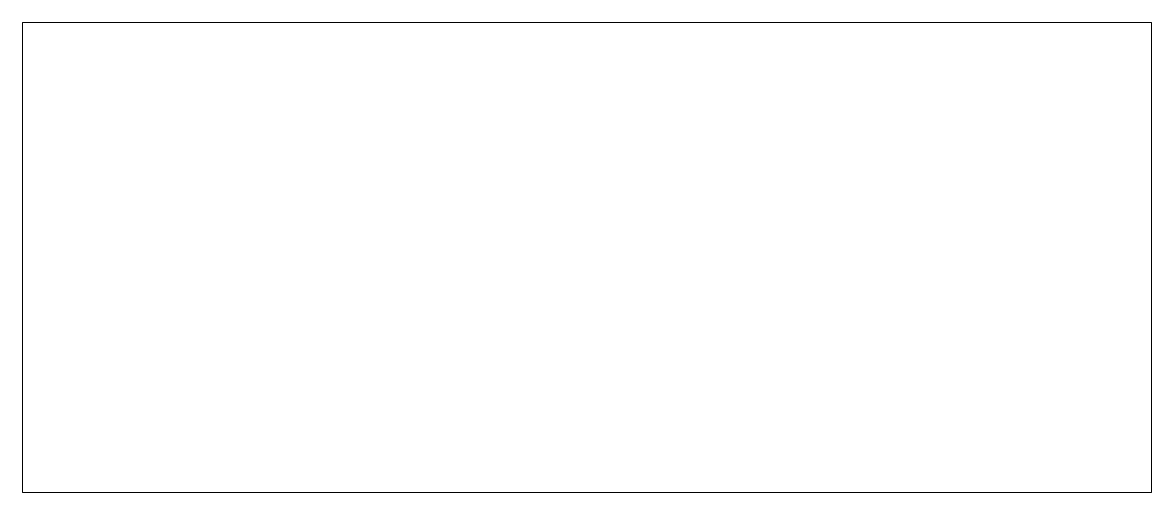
# Model space of a CAD drawing. Header units: metres. Extents: x 0 to 60, y 0 to 25.
import ezdxf

# ---------------------------------------------------------------- set-up
doc = ezdxf.new("R2010")
doc.units = ezdxf.units.M
doc.layers.add('TOP', color=1, linetype='Continuous', lineweight=0)

msp = doc.modelspace()

# ---------------------------------------------------------------- linework, layer by layer
at = {"layer": 'TOP'}
msp.add_lwpolyline([(0, 0), (0, 25), (60, 25), (60, 0)], close=True, dxfattribs=at)

doc.saveas('drawing.dxf')
